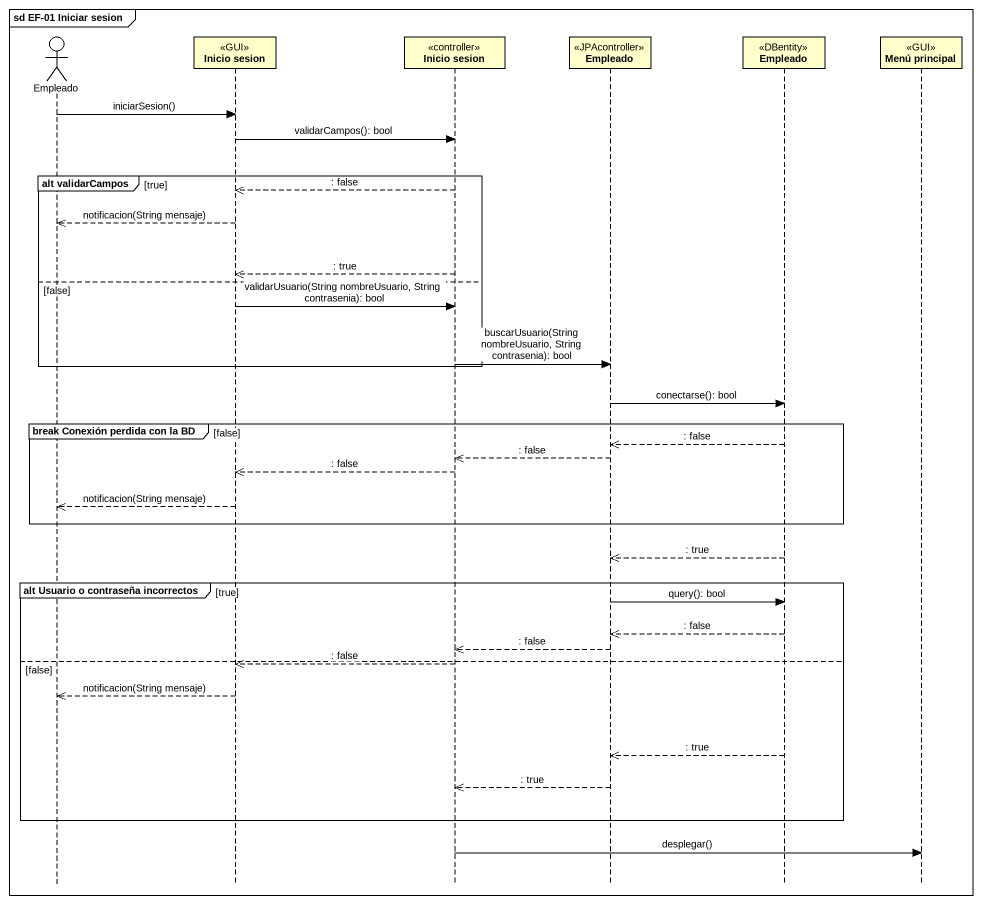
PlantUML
@startuml
mainframe sd EF-01 Iniciar sesion
hide footbox
actor Empleado
participant "Inicio sesion" as Inicio_sesion <<GUI>>
participant "Inicio sesion" as Inicio_sesion_2 <<controller>>
participant "Empleado" as Empleado_2 <<JPAcontroller>>
participant "Empleado" as Empleado_3 <<DBentity>>
participant "Menú principal" as Menú_principal <<GUI>>

Empleado -> Inicio_sesion : iniciarSesion()
Inicio_sesion -> Inicio_sesion_2 : validarCampos(): bool
group alt validarCampos [true]
  Inicio_sesion_2 -->> Inicio_sesion : : false
  Inicio_sesion -->> Empleado : notificacion(String mensaje)
  Inicio_sesion_2 -->> Inicio_sesion : : true
else false
  Inicio_sesion -> Inicio_sesion_2 : validarUsuario(String nombreUsuario, String contrasenia): bool
  Inicio_sesion_2 -> Empleado_2 : buscarUsuario(String nombreUsuario, String contrasenia): bool
end
Empleado_2 -> Empleado_3 : conectarse(): bool
group break Conexión perdida con la BD [false]
  Empleado_3 -->> Empleado_2 : : false
  Empleado_2 -->> Inicio_sesion_2 : : false
  Inicio_sesion_2 -->> Inicio_sesion : : false
  Inicio_sesion -->> Empleado : notificacion(String mensaje)
end
Empleado_3 -->> Empleado_2 : : true
group alt Usuario o contraseña incorrectos [true]
  Empleado_2 -> Empleado_3 : query(): bool
  Empleado_3 -->> Empleado_2 : : false
  Empleado_2 -->> Inicio_sesion_2 : : false
else false
  Inicio_sesion_2 -->> Inicio_sesion : : false
  Inicio_sesion -->> Empleado : notificacion(String mensaje)
  Empleado_3 -->> Empleado_2 : : true
  Empleado_2 -->> Inicio_sesion_2 : : true
end
Inicio_sesion_2 -> Menú_principal : desplegar()
@enduml
